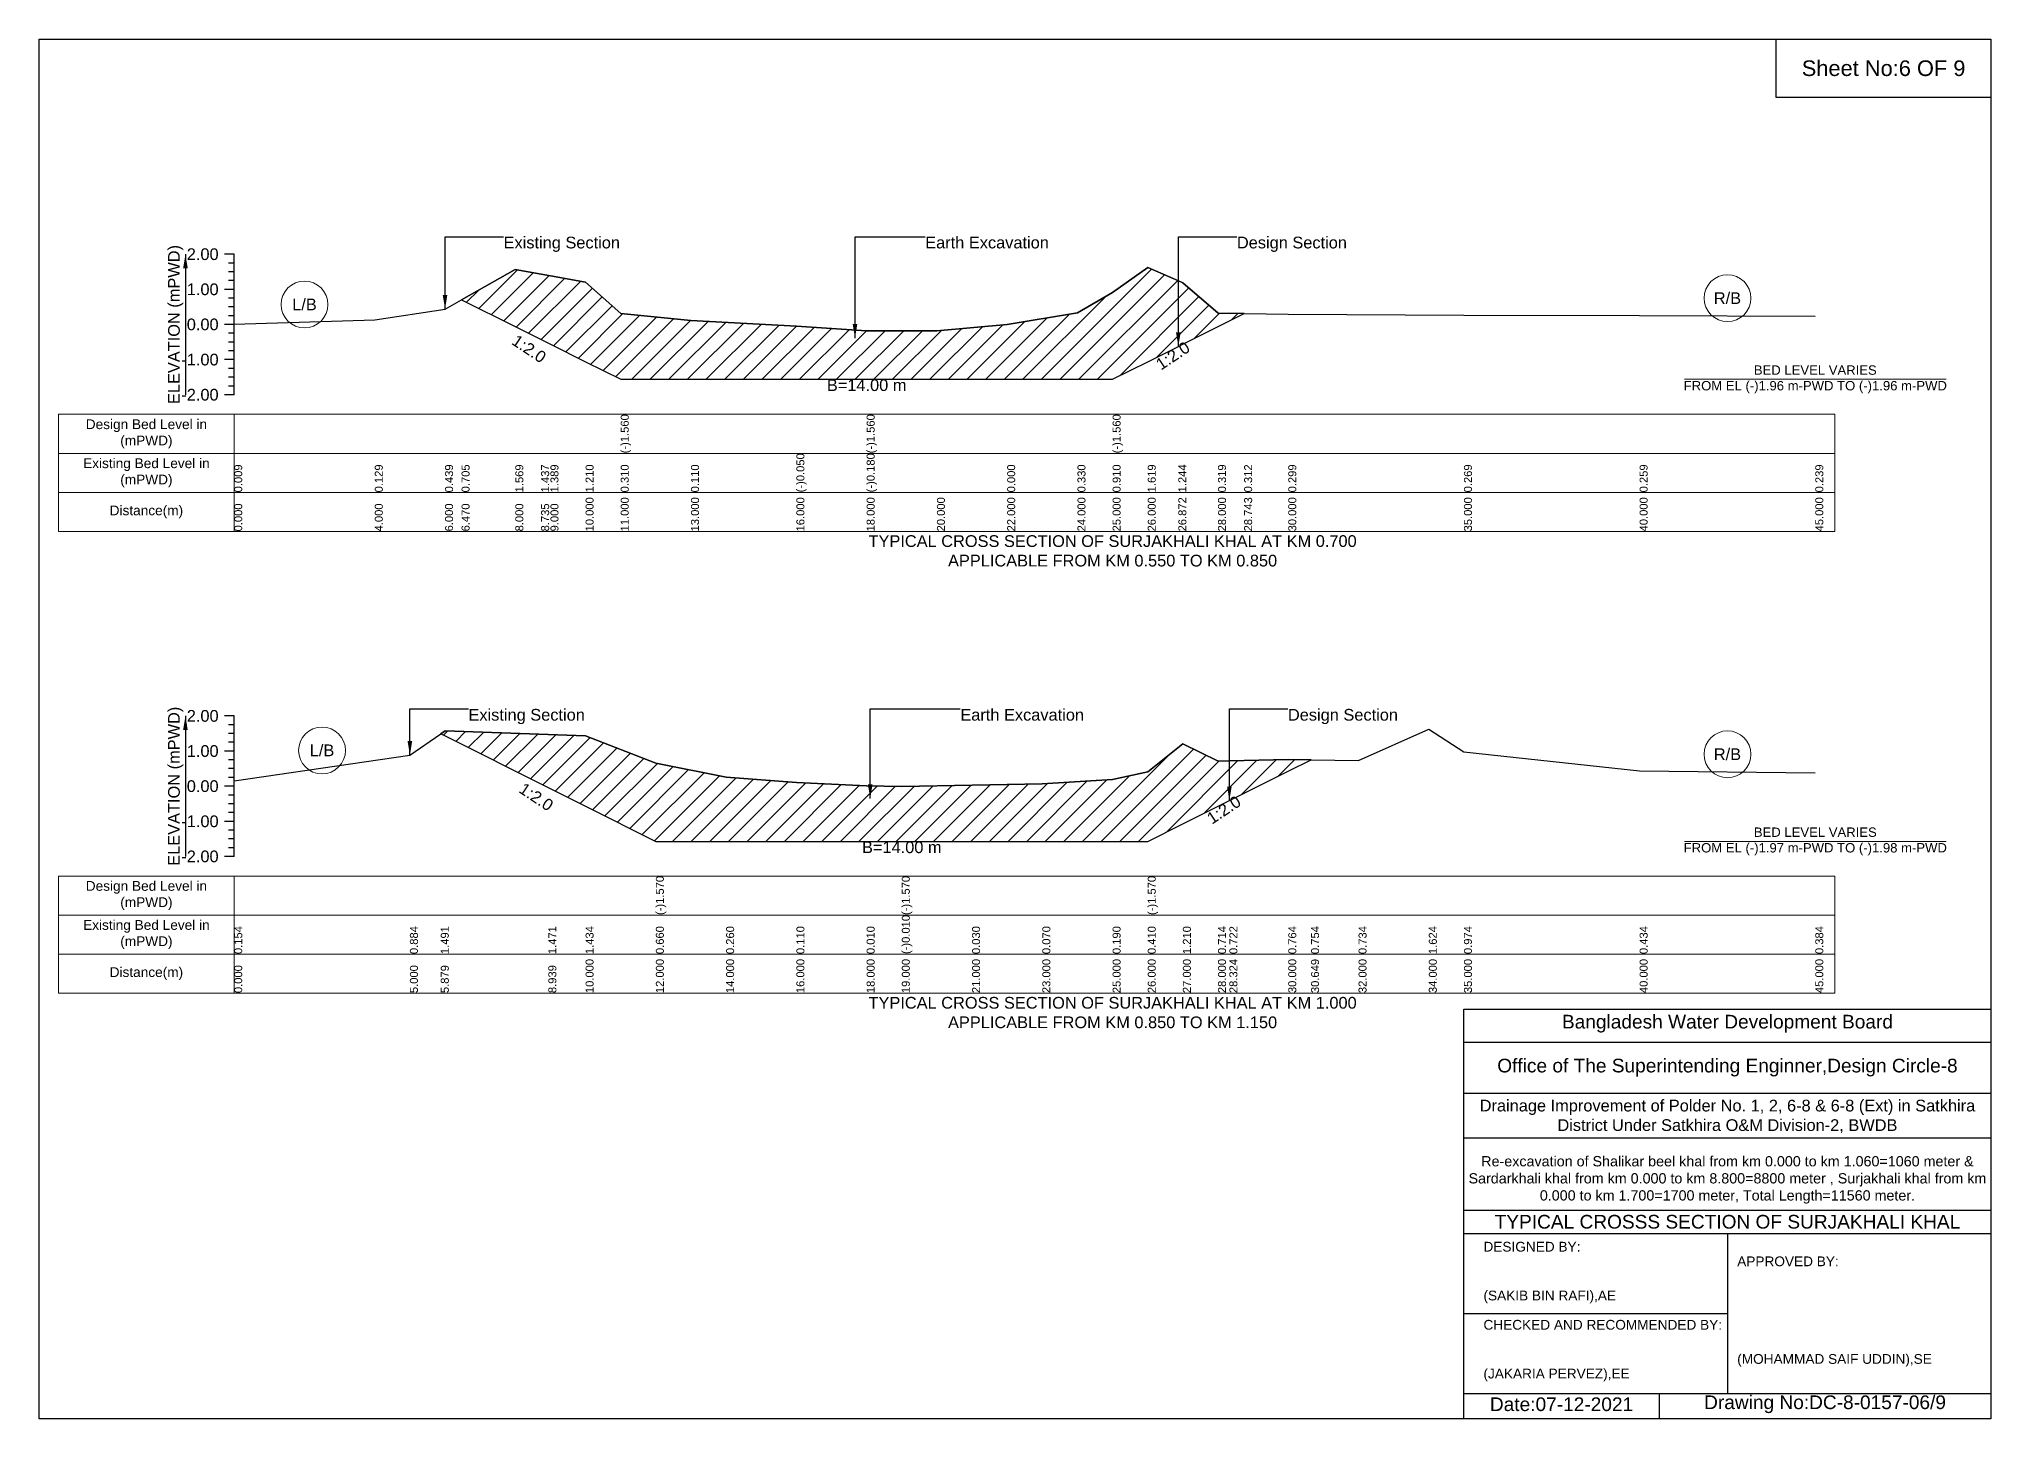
# Model space of a CAD drawing. Header units: inches. Extents: x 93000 to 506000, y -4242 to 0.
# Drawn here: x 470000 to 476000, y -4242 to 0 of the extents above; entities that cross this region are included whole.
import ezdxf

# ---------------------------------------------------------------- set-up
doc = ezdxf.new("R2010")
doc.units = ezdxf.units.IN
doc.header["$LTSCALE"] = 7
doc.header["$MEASUREMENT"] = 0
for name, color, linetype, lineweight in [('Cross section Data Border', 7, 'Continuous', 9), ('Cross Section Labels', 7, 'Continuous', 9), ('Existing_Bed_Level for Xsection', 7, 'Continuous', 25)]:
    doc.layers.add(name, color=color, linetype=linetype, lineweight=lineweight)
doc.styles.get("Standard").update_dxf_attribs({"font": 'arial.ttf'})
doc.dimstyles.get("Standard").update_dxf_attribs({"dimtxt": 0.18, "dimasz": 0.18, "dimexe": 0.18, "dimexo": 0.0625, "dimgap": 0.09, "dimtad": 0, "dimtih": 1, "dimtoh": 1, "dimdec": 4, "dimzin": 0, "dimdsep": 46, "dimtxsty": 'Standard', "dimcen": 0.09, "dimadec": 0, "dimazin": 0, "dimtfac": 1, "dimtdec": 4, "dimtofl": 0, "dimtmove": 0, "dimatfit": 3, "dimfxl": 1, "dimtolj": 1, "dimtzin": 0, "dimarcsym": 0})

msp = doc.modelspace()

# ---------------------------------------------------------------- hatches: boundary and pattern name
at = {"layer": 'Existing_Bed_Level for Xsection'}
h = msp.add_hatch(dxfattribs=at)
h.set_pattern_fill('ANSI31', color=256, scale=324, style=0)
h.paths.add_polyline_path([(471298.8, -801.4), (471464, -884), (471543.4, -923.7), (471572, -938), (471680, -992), (471788, -1046), (472004, -1046), (472328, -1046), (472544, -1046), (472760, -1046), (472976, -1046), (473192, -1046), (473300, -1046), (473408, -992), (473502.1, -945), (473516, -938), (473624, -884), (473704.3, -843.9), (473624, -843.1), (473516, -749.1), (473502.1, -743.2), (473408, -702.7), (473300, -779.3), (473192, -841.9), (472976, -877.6), (472760, -897), (472544, -897), (472328, -883), (472004, -865.7), (471788, -844.1), (471680, -746.9), (471572, -727.5), (471543.4, -722.4), (471464, -708.1)])
h = msp.add_hatch(dxfattribs=at)
h.set_pattern_fill('ANSI31', color=256, scale=324, style=0)
h.paths.add_polyline_path([(471234.9, -2135.9), (471248, -2142.5), (471565.5, -2301.2), (471680, -2358.5), (471896, -2466.5), (472112, -2466.5), (472328, -2466.5), (472544, -2466.5), (472652, -2466.5), (472868, -2466.5), (473084, -2466.5), (473300, -2466.5), (473408, -2466.5), (473516, -2412.5), (473624, -2358.5), (473659, -2341), (473840, -2250.5), (473910, -2215.5), (473840, -2214.4), (473659, -2218.9), (473624, -2219.8), (473516, -2166.2), (473408, -2252.6), (473300, -2276.4), (473084, -2289.4), (472868, -2293.7), (472652, -2298), (472544, -2295.8), (472328, -2285), (472112, -2268.8), (471896, -2225.6), (471680, -2142), (471565.5, -2138), (471248, -2126.9)])

# ---------------------------------------------------------------- linework, layer by layer
for points in [[(470000, 0), (476000, 0), (476000, -4242), (470000, -4242)], [(475340, 0), (476000, 0), (476000, -180), (475340, -180)]]:
    msp.add_lwpolyline(points, close=True)
for points in [[(474380, -4242), (474380, -2982), (476000, -2982)], [(474380, -3084), (476000, -3084)], [(474380, -3240), (476000, -3240)], [(474380, -3378), (476000, -3378)], [(474380, -3600), (476000, -3600)], [(474380, -3672), (476000, -3672)], [(475190, -3672), (475190, -4164)], [(474380, -3918), (475190, -3918)], [(474380, -4164), (476000, -4164)], [(474980, -4164), (474980, -4242)]]:
    msp.add_lwpolyline(points)
at = {"layer": 'Cross section Data Border'}
for points in [[(470060, -1153.6), (475520, -1153.6), (475520, -1513.6), (470060, -1513.6)], [(470060, -2572.9), (475520, -2572.9), (475520, -2932.9), (470060, -2932.9)]]:
    msp.add_lwpolyline(points, close=True, dxfattribs=at)
for points in [[(470600, -1153.6), (470600, -1513.6)], [(470060, -1273.6), (475520, -1273.6)], [(470060, -1393.6), (475520, -1393.6)], [(470600, -2572.9), (470600, -2932.9)], [(470060, -2692.9), (475520, -2692.9)], [(470060, -2812.9), (475520, -2812.9)]]:
    msp.add_lwpolyline(points, dxfattribs=at)
at = {"layer": 'Cross Section Labels'}
for points in [[(475058.1, -1046), (475861.9, -1046)], [(475058.1, -2466.5), (475861.9, -2466.5)]]:
    msp.add_lwpolyline(points, dxfattribs=at)
for centre in [(470816, -816.1), (475190, -796.7), (470870, -2186.9), (475190, -2198.7)]:
    msp.add_circle(centre, 72, dxfattribs=at)
at = {"layer": 'Existing_Bed_Level for Xsection'}
for points in [[(470600, -661.6), (470570, -661.6)], [(470600, -688.6), (470582, -688.6)], [(470600, -715.6), (470582, -715.6)], [(470600, -1093.6), (470600, -985.6), (470600, -877.6), (470600, -769.6), (470600, -661.6)], [(470600, -876.6), (471032, -863.6), (471248, -830.1), (471298.8, -801.4), (471464, -708.1), (471543.4, -722.4), (471572, -727.5), (471680, -746.9), (471788, -844.1), (471788, -844.1), (472004, -865.7), (472328, -883), (472544, -897), (472544, -897), (472760, -897), (472976, -877.6), (473192, -841.9), (473300, -779.3), (473300, -779.3), (473408, -702.7), (473502.1, -743.2), (473516, -749.1), (473624, -843.1), (473704.3, -843.9), (473840, -845.3), (474380, -848.5), (474920, -849.6), (475460, -851.7)], [(470600, -769.6), (470570, -769.6)], [(470600, -742.6), (470582, -742.6)], [(470600, -796.6), (470582, -796.6)], [(470600, -823.6), (470582, -823.6)], [(470600, -877.6), (470570, -877.6)], [(470600, -850.6), (470582, -850.6)], [(470600, -904.6), (470582, -904.6)], [(470600, -931.6), (470582, -931.6)], [(470600, -958.6), (470582, -958.6)], [(470600, -985.6), (470570, -985.6)], [(470600, -1012.6), (470582, -1012.6)], [(470600, -1039.6), (470582, -1039.6)], [(470600, -1066.6), (470582, -1066.6)], [(470600, -1093.6), (470570, -1093.6)], [(470600, -2080.9), (470570, -2080.9)], [(470600, -2512.9), (470600, -2404.9), (470600, -2296.9), (470600, -2188.9), (470600, -2080.9)], [(470600, -2107.9), (470582, -2107.9)], [(470600, -2134.9), (470582, -2134.9)], [(470600, -2280.3), (471140, -2201.4), (471234.9, -2135.9), (471248, -2126.9), (471565.5, -2138), (471680, -2142), (471896, -2225.6), (471896, -2225.6), (472112, -2268.8), (472328, -2285), (472544, -2295.8), (472652, -2298), (472652, -2298), (472868, -2293.7), (473084, -2289.4), (473300, -2276.4), (473408, -2252.6), (473408, -2252.6), (473516, -2166.2), (473624, -2219.8), (473659, -2218.9), (473840, -2214.4), (473910, -2215.5), (474056, -2217.6), (474272, -2121.5), (474380, -2191.7), (474920, -2250), (475460, -2255.4)], [(470600, -2188.9), (470570, -2188.9)], [(470600, -2161.9), (470582, -2161.9)], [(470600, -2215.9), (470582, -2215.9)], [(470600, -2242.9), (470582, -2242.9)], [(470600, -2269.9), (470582, -2269.9)], [(470600, -2296.9), (470570, -2296.9)], [(470600, -2323.9), (470582, -2323.9)], [(470600, -2350.9), (470582, -2350.9)], [(470600, -2377.9), (470582, -2377.9)], [(470600, -2404.9), (470570, -2404.9)], [(470600, -2431.9), (470582, -2431.9)], [(470600, -2458.9), (470582, -2458.9)], [(470600, -2512.9), (470570, -2512.9)], [(470600, -2485.9), (470582, -2485.9)]]:
    msp.add_lwpolyline(points, dxfattribs=at)
for points in [[(471298.8, -801.4), (471464, -884), (471543.4, -923.7), (471572, -938), (471680, -992), (471788, -1046), (471788, -1046), (472004, -1046), (472328, -1046), (472544, -1046), (472544, -1046), (472760, -1046), (472976, -1046), (473192, -1046), (473300, -1046), (473300, -1046), (473408, -992), (473502.1, -945), (473516, -938), (473624, -884), (473704.3, -843.9), (473624, -843.1), (473516, -749.1), (473502.1, -743.2), (473408, -702.7), (473300, -779.3), (473300, -779.3), (473192, -841.9), (472976, -877.6), (472760, -897), (472544, -897), (472544, -897), (472328, -883), (472004, -865.7), (471788, -844.1), (471788, -844.1), (471680, -746.9), (471572, -727.5), (471543.4, -722.4), (471464, -708.1)], [(471234.9, -2135.9), (471234.9, -2135.9), (471248, -2142.5), (471565.5, -2301.2), (471680, -2358.5), (471896, -2466.5), (471896, -2466.5), (472112, -2466.5), (472328, -2466.5), (472544, -2466.5), (472652, -2466.5), (472652, -2466.5), (472868, -2466.5), (473084, -2466.5), (473300, -2466.5), (473408, -2466.5), (473408, -2466.5), (473516, -2412.5), (473624, -2358.5), (473659, -2341), (473840, -2250.5), (473910, -2215.5), (473910, -2215.5), (473910, -2215.5), (473840, -2214.4), (473659, -2218.9), (473624, -2219.8), (473516, -2166.2), (473408, -2252.6), (473408, -2252.6), (473300, -2276.4), (473084, -2289.4), (472868, -2293.7), (472652, -2298), (472652, -2298), (472544, -2295.8), (472328, -2285), (472112, -2268.8), (471896, -2225.6), (471896, -2225.6), (471680, -2142), (471565.5, -2138), (471248, -2126.9), (471234.9, -2135.9)]]:
    msp.add_lwpolyline(points, close=True, dxfattribs=at)

# ---------------------------------------------------------------- texts
at = {"attachment_point": 5}
for s, insert, char_height in [('Sheet No:6 OF 9', (475670, -90), 48), ('Bangladesh Water Development Board', (475190, -3027), 42), ('Office of The Superintending Enginner,Design Circle-8', (475190, -3162), 42)]:
    msp.add_mtext(s, dxfattribs=dict(at, insert=insert, char_height=char_height))
for s, insert, char_height, width, attachment_point in [('Drainage Improvement of Polder No. 1, 2, 6-8 & 6-8 (Ext) in Satkhira District Under Satkhira O&M Division-2, BWDB', (475190, -3312), 36, 1680, 5), ('Re-excavation of Shalikar beel khal from km 0.000 to km 1.060=1060 meter & Sardarkhali khal from km 0.000 to km 8.800=8800 meter , Surjakhali khal from km 0.000 to km 1.700=1700 meter, Total Length=11560 meter.', (475190, -3507), 31.4683, 1620, 5), ('TYPICAL CROSSS SECTION OF SURJAKHALI KHAL', (475190, -3636), 42, 1680, 5), ('DESIGNED BY:^J^J^J(SAKIB BIN RAFI),AE', (474440, -3792), 30, 840, 4), ('APPROVED BY:^J^J^J^J^J^J(MOHAMMAD SAIF UDDIN),SE', (475220, -3912), 30, 840, 4), ('CHECKED AND RECOMMENDED BY:^J^J^J(JAKARIA PERVEZ),EE', (474440, -4032), 30, 840, 4), ('Date:07-12-2021', (474680, -4197), 42, 840, 5), ('Drawing No:DC-8-0157-06/9', (475490, -4197), 42, 1320, 5)]:
    msp.add_mtext(s, dxfattribs=dict(insert=insert, char_height=char_height, width=width, attachment_point=attachment_point))
at = {"layer": 'Cross section Data Border', "char_height": 30, "width": 480, "attachment_point": 5}
for s, insert in [('Design Bed Level in (mPWD)', (470330, -1213.6)), ('Existing Bed Level in (mPWD)', (470330, -1333.6)), ('Distance(m)', (470330, -1453.6)), ('Design Bed Level in (mPWD)', (470330, -2632.9)), ('Existing Bed Level in (mPWD)', (470330, -2752.9)), ('Distance(m)', (470330, -2872.9))]:
    msp.add_mtext(s, dxfattribs=dict(at, insert=insert))
at = {"layer": 'Cross Section Labels'}
for s, insert, char_height, attachment_point in [('Existing Section', (471428, -607.6), 36, 1), ('Earth Excavation', (472724, -607.6), 36, 1), ('Design Section', (473682.1, -607.6), 36, 1), ('R/B', (475190, -796.7), 36, 5), ('L/B', (470816, -816.1), 36, 5), ('BED LEVEL VARIES ^JFROM EL (-)1.96 m-PWD TO (-)1.96 m-PWD', (475460, -1046), 28.8, 5), ('B=14.00 m', (472544, -1046), 36, 2), ('TYPICAL CROSS SECTION OF SURJAKHALI KHAL AT KM 0.700^JAPPLICABLE FROM KM 0.550 TO KM 0.850', (473300, -1573.6), 36, 5), ('Existing Section', (471320, -2059.3), 36, 1), ('Earth Excavation', (472832, -2059.3), 36, 1), ('Design Section', (473839, -2059.3), 36, 1), ('L/B', (470870, -2186.9), 36, 5), ('R/B', (475190, -2198.7), 36, 5), ('BED LEVEL VARIES ^JFROM EL (-)1.97 m-PWD TO (-)1.98 m-PWD', (475460, -2466.5), 28.8, 5), ('B=14.00 m', (472652, -2466.5), 36, 2), ('TYPICAL CROSS SECTION OF SURJAKHALI KHAL AT KM 1.000^JAPPLICABLE FROM KM 0.850 TO KM 1.150', (473300, -2992.9), 36, 5)]:
    msp.add_mtext(s, dxfattribs=dict(at, insert=insert, char_height=char_height, attachment_point=attachment_point))
at = {"layer": 'Cross Section Labels', "char_height": 36, "attachment_point": 2}
for insert, rotation in [((471516.4, -937.2), 326.30993), ((473475.1, -958.5), 33.69007), ((471538.5, -2314.7), 326.30993), ((473632, -2354.5), 33.69007)]:
    msp.add_mtext('1:2.0', dxfattribs=dict(at, insert=insert, rotation=rotation))
at = {"layer": 'Existing_Bed_Level for Xsection', "rotation": 90}
for s, insert, char_height, attachment_point in [('ELEVATION (mPWD)', (470420, -877.6), 36, 5), ('(-)1.560', (471788, -1273.6), 24.6, 1), ('(-)1.560', (472544, -1273.6), 24.6, 1), ('(-)1.560', (473300, -1273.6), 24.6, 1), ('0.009', (470600, -1393.6), 24.6, 1), ('0.129', (471032, -1393.6), 24.6, 1), ('0.439', (471248, -1393.6), 24.6, 1), ('0.705', (471298.8, -1393.6), 24.6, 1), ('1.569', (471464, -1393.6), 24.6, 1), ('1.437', (471543.4, -1393.6), 24.6, 1), ('1.389', (471572, -1393.6), 24.6, 1), ('1.210', (471680, -1393.6), 24.6, 1), ('0.310', (471788, -1393.6), 24.6, 1), ('0.110', (472004, -1393.6), 24.6, 1), ('(-)0.050', (472328, -1393.6), 24.6, 1), ('(-)0.180', (472544, -1393.6), 24.6, 1), ('0.000', (472976, -1393.6), 24.6, 1), ('0.330', (473192, -1393.6), 24.6, 1), ('0.910', (473300, -1393.6), 24.6, 1), ('1.619', (473408, -1393.6), 24.6, 1), ('1.244', (473502.1, -1393.6), 24.6, 1), ('0.319', (473624, -1393.6), 24.6, 1), ('0.312', (473704.3, -1393.6), 24.6, 1), ('0.299', (473840, -1393.6), 24.6, 1), ('0.269', (474380, -1393.6), 24.6, 1), ('0.259', (474920, -1393.6), 24.6, 1), ('0.239', (475460, -1393.6), 24.6, 1), ('0.000', (470600, -1513.6), 24.6, 1), ('4.000', (471032, -1513.6), 24.6, 1), ('6.000', (471248, -1513.6), 24.6, 1), ('6.470', (471298.8, -1513.6), 24.6, 1), ('8.000', (471464, -1513.6), 24.6, 1), ('8.735', (471543.4, -1513.6), 24.6, 1), ('9.000', (471572, -1513.6), 24.6, 1), ('10.000', (471680, -1513.6), 24.6, 1), ('11.000', (471788, -1513.6), 24.6, 1), ('13.000', (472004, -1513.6), 24.6, 1), ('16.000', (472328, -1513.6), 24.6, 1), ('18.000', (472544, -1513.6), 24.6, 1), ('20.000', (472760, -1513.6), 24.6, 1), ('22.000', (472976, -1513.6), 24.6, 1), ('24.000', (473192, -1513.6), 24.6, 1), ('25.000', (473300, -1513.6), 24.6, 1), ('26.000', (473408, -1513.6), 24.6, 1), ('26.872', (473502.1, -1513.6), 24.6, 1), ('28.000', (473624, -1513.6), 24.6, 1), ('28.743', (473704.3, -1513.6), 24.6, 1), ('30.000', (473840, -1513.6), 24.6, 1), ('35.000', (474380, -1513.6), 24.6, 1), ('40.000', (474920, -1513.6), 24.6, 1), ('45.000', (475460, -1513.6), 24.6, 1), ('ELEVATION (mPWD)', (470420, -2296.9), 36, 5), ('(-)1.570', (471896, -2692.9), 24.6, 1), ('(-)1.570', (472652, -2692.9), 24.6, 1), ('(-)1.570', (473408, -2692.9), 24.6, 1), ('(-)0.010', (472652, -2812.9), 24.6, 1), ('0.154', (470600, -2812.9), 24.6, 1), ('0.884', (471140, -2812.9), 24.6, 1), ('1.491', (471234.9, -2812.9), 24.6, 1), ('1.471', (471565.5, -2812.9), 24.6, 1), ('1.434', (471680, -2812.9), 24.6, 1), ('0.660', (471896, -2812.9), 24.6, 1), ('0.260', (472112, -2812.9), 24.6, 1), ('0.110', (472328, -2812.9), 24.6, 1), ('0.010', (472544, -2812.9), 24.6, 1), ('0.030', (472868, -2812.9), 24.6, 1), ('0.070', (473084, -2812.9), 24.6, 1), ('0.190', (473300, -2812.9), 24.6, 1), ('0.410', (473408, -2812.9), 24.6, 1), ('1.210', (473516, -2812.9), 24.6, 1), ('0.714', (473624, -2812.9), 24.6, 1), ('0.722', (473659, -2812.9), 24.6, 1), ('0.764', (473840, -2812.9), 24.6, 1), ('0.754', (473910, -2812.9), 24.6, 1), ('0.734', (474056, -2812.9), 24.6, 1), ('1.624', (474272, -2812.9), 24.6, 1), ('0.974', (474380, -2812.9), 24.6, 1), ('0.434', (474920, -2812.9), 24.6, 1), ('0.384', (475460, -2812.9), 24.6, 1), ('0.000', (470600, -2932.9), 24.6, 1), ('5.000', (471140, -2932.9), 24.6, 1), ('5.879', (471234.9, -2932.9), 24.6, 1), ('8.939', (471565.5, -2932.9), 24.6, 1), ('10.000', (471680, -2932.9), 24.6, 1), ('12.000', (471896, -2932.9), 24.6, 1), ('14.000', (472112, -2932.9), 24.6, 1), ('16.000', (472328, -2932.9), 24.6, 1), ('18.000', (472544, -2932.9), 24.6, 1), ('19.000', (472652, -2932.9), 24.6, 1), ('21.000', (472868, -2932.9), 24.6, 1), ('23.000', (473084, -2932.9), 24.6, 1), ('25.000', (473300, -2932.9), 24.6, 1), ('26.000', (473408, -2932.9), 24.6, 1), ('27.000', (473516, -2932.9), 24.6, 1), ('28.000', (473624, -2932.9), 24.6, 1), ('28.324', (473659, -2932.9), 24.6, 1), ('30.000', (473840, -2932.9), 24.6, 1), ('30.649', (473910, -2932.9), 24.6, 1), ('32.000', (474056, -2932.9), 24.6, 1), ('34.000', (474272, -2932.9), 24.6, 1), ('35.000', (474380, -2932.9), 24.6, 1), ('40.000', (474920, -2932.9), 24.6, 1), ('45.000', (475460, -2932.9), 24.6, 1)]:
    msp.add_mtext(s, dxfattribs=dict(at, insert=insert, char_height=char_height, attachment_point=attachment_point))
at = {"layer": 'Existing_Bed_Level for Xsection', "char_height": 36, "attachment_point": 6}
for s, insert in [('2.00', (470552, -661.6)), ('1.00', (470552, -769.6)), ('0.00', (470552, -877.6)), ('-1.00', (470552, -985.6)), ('-2.00', (470552, -1093.6)), ('2.00', (470552, -2080.9)), ('1.00', (470552, -2188.9)), ('0.00', (470552, -2296.9)), ('-1.00', (470552, -2404.9)), ('-2.00', (470552, -2512.9))]:
    msp.add_mtext(s, dxfattribs=dict(at, insert=insert))

# ---------------------------------------------------------------- leaders
at = {"layer": 'Cross Section Labels', "annotation_type": 0, "has_hookline": 1, "hookline_direction": 0}
for points, text_width in [([(471248, -830.1), (471248, -607.6), (471427.9, -607.6)], 350.4), ([(472508.2, -919.5), (472508.2, -607.6), (472723.9, -607.6)], 372.7), ([(473502.1, -945), (473502.1, -607.6), (473682, -607.6)], 330.9), ([(471140, -2201.4), (471140, -2059.3), (471319.9, -2059.3)], 350.4), ([(472555, -2334.7), (472555, -2059.3), (472831.9, -2059.3)], 372.7), ([(473659, -2341), (473659, -2059.3), (473838.9, -2059.3)], 330.9)]:
    msp.add_leader(points, dimstyle='Standard', override={"dimasz": 43.2}, dxfattribs=dict(at, text_width=text_width))
at = {"layer": 'Existing_Bed_Level for Xsection'}
for points in [[(470450, -661.6), (470450, -1093.6)], [(470450, -2080.9), (470450, -2512.9)]]:
    msp.add_leader(points, dimstyle='Standard', override={"dimasz": 43.2}, dxfattribs=at)

doc.saveas('drawing.dxf')
